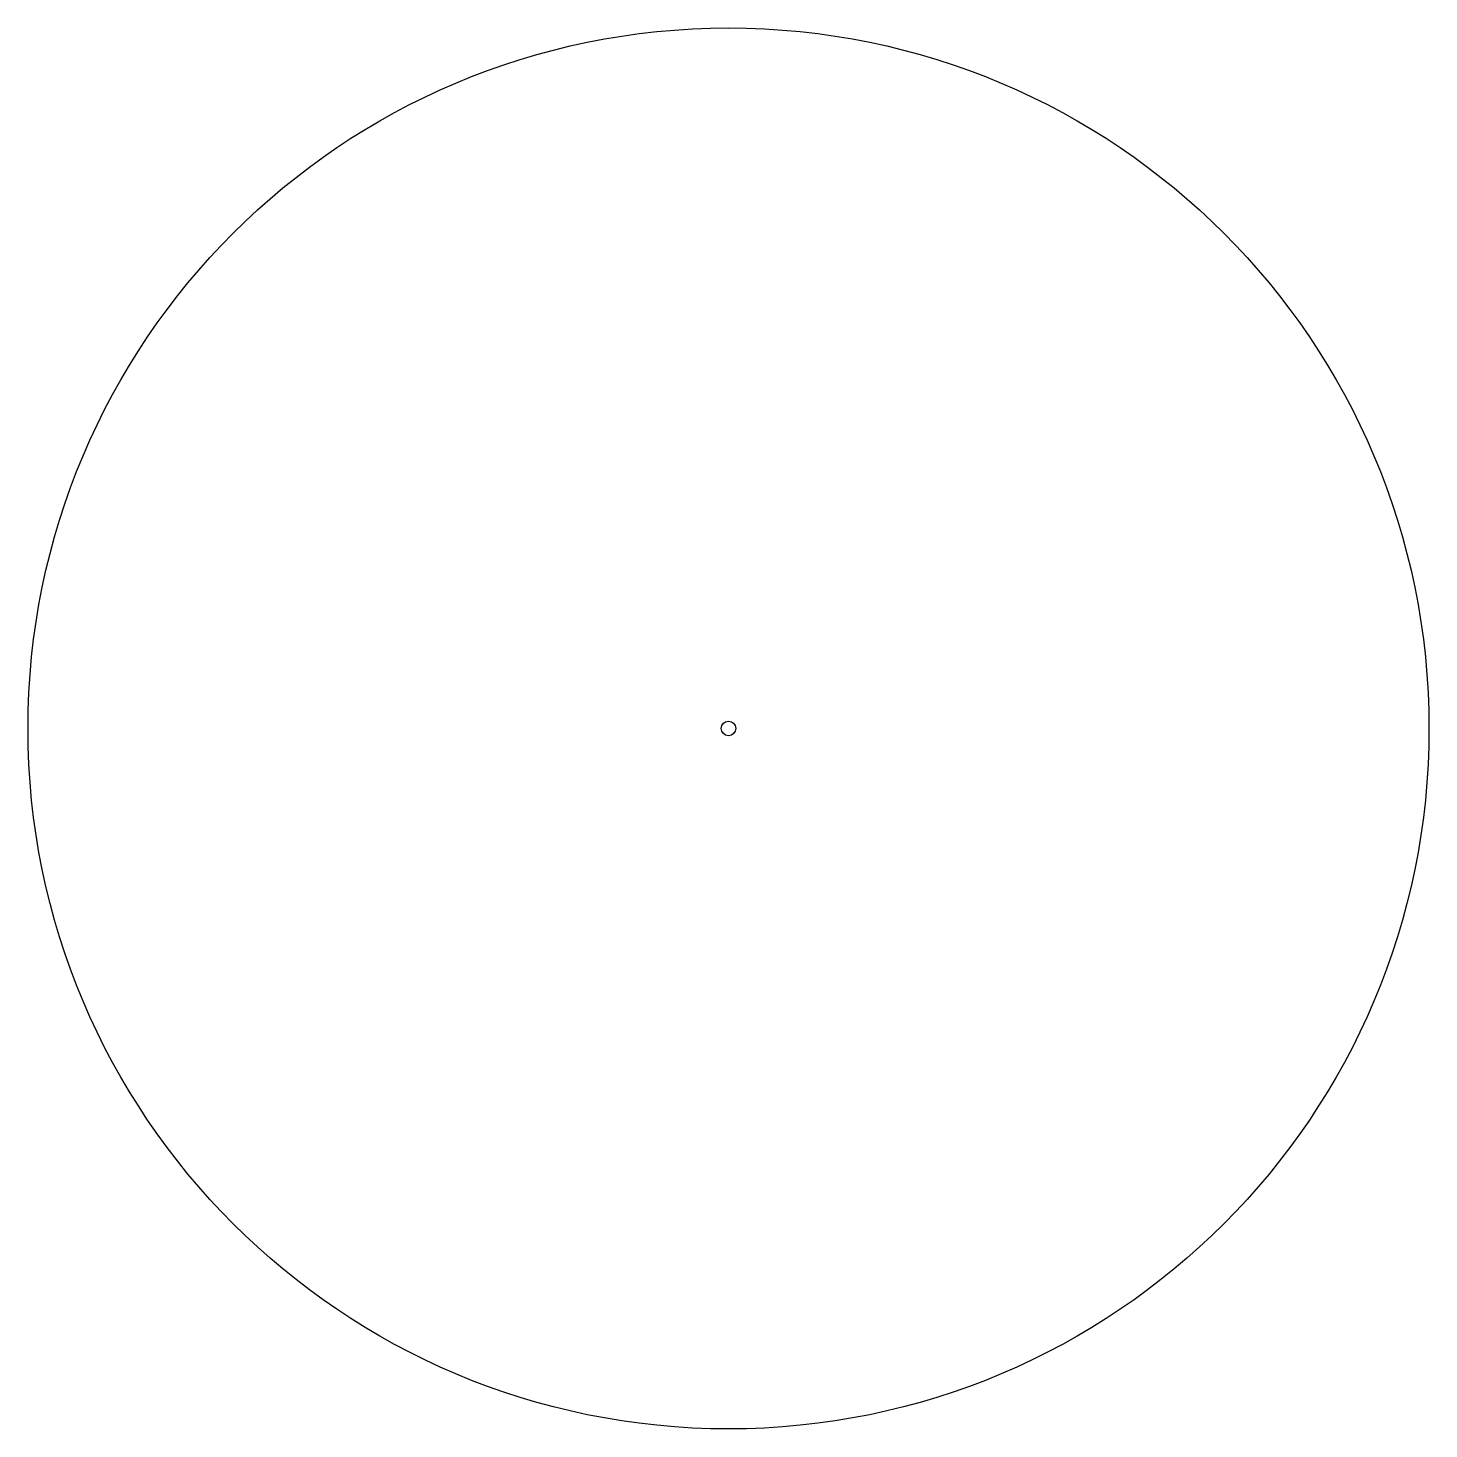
# Model space of a CAD drawing. Header units: inches. Extents: x 5.9 to 17.9, y 9.3 to 21.3.
import ezdxf

# ---------------------------------------------------------------- set-up
doc = ezdxf.new("R2010")
doc.units = ezdxf.units.IN
doc.header["$MEASUREMENT"] = 0

msp = doc.modelspace()

# ---------------------------------------------------------------- linework, layer by layer
at = {"color": 7, "linetype": 'Continuous', "lineweight": 25}
for radius in [6, 0.0625]:
    msp.add_circle((11.942, 15.278), radius, dxfattribs=at)

doc.saveas('drawing.dxf')
